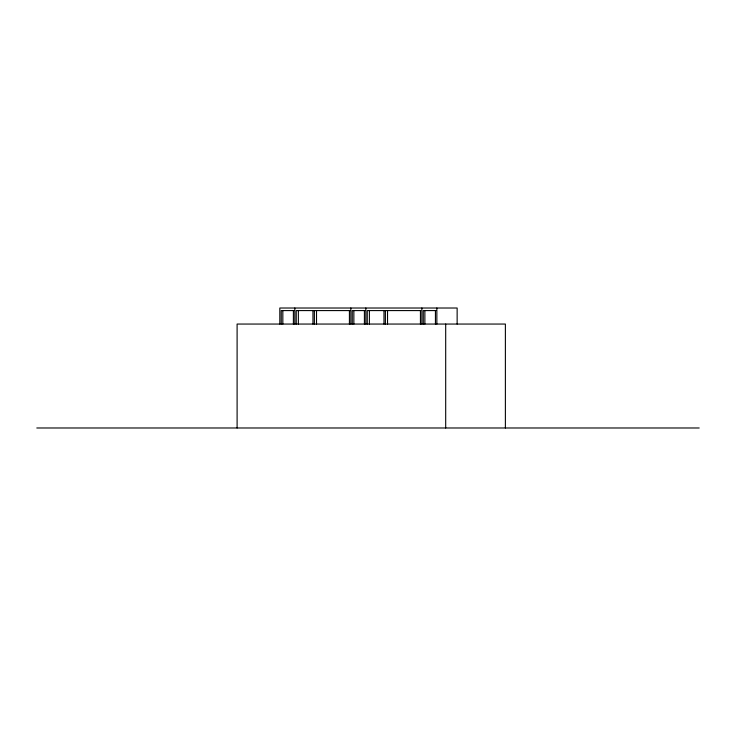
<?xml version="1.0" encoding="UTF-8"?>
<svg xmlns="http://www.w3.org/2000/svg" width="736" height="736" viewBox="0 0 736 736"><rect width="100%" height="100%" fill="white"/><g stroke="black" fill="none" stroke-linecap="round" stroke-linejoin="round"><path stroke-width="1.1" d="M293.894 310.583L281.235 310.583L281.235 324.052M350.465 310.583L296.231 310.583L296.231 324.052M364.918 310.583L352.25 310.583L352.25 324.052M420.762 310.583L367.246 310.583L367.246 324.052M435.933 310.583L423.264 310.583L423.264 324.052M36.8 427.984L699.2 427.984M505.384 427.984L505.384 324.052L237.102 324.052L237.102 427.984M457.139 324.052L457.139 308.016L279.818 308.016L279.818 324.052M445.694 324.052L445.694 427.984M436.853 308.016L436.853 324.052M435.436 310.583L435.436 324.052M424.874 310.583L424.874 324.052M421.857 308.016L421.857 324.052M420.44 310.583L420.44 324.052M387.532 310.583L387.532 324.052M385.388 310.583L385.388 324.052M383.98 310.583L383.98 324.052M369.389 310.583L369.389 324.052M365.829 308.016L365.829 324.052M364.412 310.583L364.412 324.052M353.86 310.583L353.86 324.052M350.833 308.016L350.833 324.052M349.416 310.583L349.416 324.052M316.517 310.583L316.517 324.052M314.373 310.583L314.373 324.052M312.956 310.583L312.956 324.052M298.365 310.583L298.365 324.052M294.814 308.016L294.814 324.052M293.397 310.583L293.397 324.052M282.836 310.583L282.836 324.052"/></g></svg>
